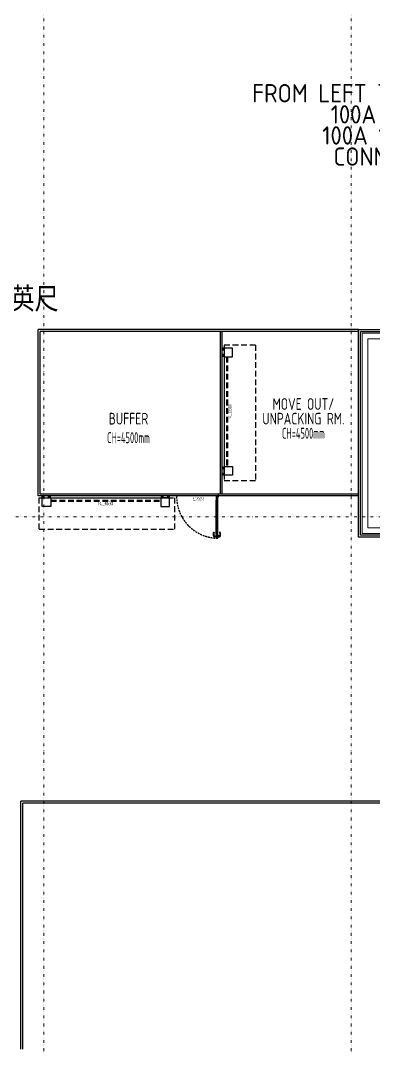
# Model space of a CAD drawing. Extents: x -32000 to 377127, y -29000 to 131250.
# Drawn here: x 226167 to 235807, y 30520 to 58575 of the extents above; entities that cross this region are included whole.
import ezdxf
from ezdxf.enums import TextEntityAlignment as Align

# ---------------------------------------------------------------- set-up
doc = ezdxf.new("R2010")
doc.units = 0
doc.header["$LTSCALE"] = 250
for name, pattern in [('H12PL3$0$JJP_三點線', [0.9, 0.3, -0.15, 0, -0.15, 0, -0.15, 0, -0.15]), ('XFDP30$0$HIDDEN', [0.3, 0.2, -0.1]), ('XFDP30$0$HIDDEN2', [0.1875, 0.125, -0.0625])]:
    doc.linetypes.add(name, pattern=pattern)
for name, color, linetype in [('H12PL3$0$A-OBJE-2D', 252, 'Continuous'), ('H12PL3$0$A-WALL-IN', 252, 'Continuous'), ('H12PL3$0$A-ZONE', 252, 'Continuous'), ('H12PL3$0$S-GRID', 252, 'Continuous'), ('XFDP30$0$A-CR-TT2', 1, 'Continuous'), ('XFDP30$0$A-CR-TXT', 2, 'Continuous'), ('XFDP30$0$A-Door (50K)', 2, 'Continuous'), ('XFDP30$0$A-Door-Col', 9, 'Continuous'), ('XFDP30$0$A-W-P1S (50K)', 2, 'Continuous'), ('XFDP30$0$A-W-P2D (50K)', 2, 'Continuous'), ('XFDP30$0$A-W-P2D (8K於 50K時拆除)', 2, 'Continuous'), ('XFM2P30-200k$0$$0$M-PIPE-TEXT', 3, 'Continuous'), ('XFM2P30-200k$0$$0$M-PIPE-TEXT-ARROR', 91, 'Continuous'), ('XFM2P30-200k$0$M-PIPE-CHWR13', 94, 'Continuous'), ('XFM2P30-200k$0$M-PIPE-CHWS5', 144, 'Continuous')]:
    doc.layers.add(name, color=color, linetype=linetype)
doc.styles.add('H12PL3$0$Standard', font='', dxfattribs={"width": 0.8})
doc.styles.add('XFDP30$0$AA-TXT', font='isocp.shx', dxfattribs={"width": 0.8, "bigfont": 'china.shx'})
doc.styles.add('XFM2P30-200k$0$$0$aa-txt', font='isocp.shx', dxfattribs={"bigfont": 'chineset.shx'})
doc.styles.get('H12PL3$0$Standard').set_extended_font_data('Microsoft JhengHei')

# ---------------------------------------------------------------- blocks, each defined once
blk = doc.blocks.new('XFDP30$0$GAD2205')
blk.add_lwpolyline([(0, 1), (0, 1), (-18, 1, -0.414214), (-18, 2), (-18, 3, -0.414214), (-18, 3), (-14, 3, 0.414214), (-13, 4), (-13, 4, 0.414214), (-14, 4), (-18, 4, -0.414214), (-18, 5), (-18, 12, -0.414214), (-18, 12), (-18, 12, 0.414214), (-18, 12), (-18, 14, 0.72636), (-19, 14), (-19, 13, 0.158507), (-19, 13), (-19, 0, 0.414214), (-19, 0), (19, 0, 0.414214), (19, 0), (19, 13, 0.158507), (19, 13), (19, 14, 0.72636), (18, 14), (18, 12, 0.414214), (18, 12, -0.414214), (18, 12), (18, 5, -0.414214), (18, 4), (14, 4, 0.414214), (13, 4), (13, 4, 0.414214), (14, 3), (18, 3, -0.414214), (18, 3), (18, 2, -0.414214), (18, 1), (0, 1)], format="xyb", close=True)
blk = doc.blocks.new('XFDP30$0$Door-S120')
for p, q in [((8.8, 110.4), (8.8, 115.3)), ((8.8, 115.3), (9.6, 115.3)), ((9.6, 115.3), (9.6, 110.4)), ((9.6, 114), (13.6, 114)), ((13.6, 114), (15, 113.9)), ((9.6, 110.4), (8.8, 110.4)), ((13.5, 111.8), (9.6, 111.8))]:
    blk.add_line(p, q)
blk.add_lwpolyline([(4, 114), (0, 114), (-1.4, 113.9, 0.327495), (-2.2, 113.2, 0.089847), (-2.4, 102.5, 1.144881), (-0.5, 102.9, -0.137079), (-0.5, 111.3, -0.349357), (0, 111.8), (4, 111.8)], format="xyb")
blk.add_lwpolyline([(4.8, 110.4), (4.8, 115.3), (4, 115.3), (4, 110.4)], close=True)
at = {"ltscale": 5}
for points in [[(8.8, 107.8), (8.8, 117.9), (4.8, 117.9), (4.8, 107.8)], [(5, 107.5), (5, 14.8), (5, 14.8), (5, 107.5)], [(8.6, 14.8), (8.5, 14.8), (8.5, 107.5), (8.6, 107.5)], [(8.8, 4.3), (8.8, 14.4), (4.8, 14.4), (4.8, 4.3)]]:
    blk.add_lwpolyline(points, close=True, dxfattribs=at)
blk.add_lwpolyline([(4.8, 107.9), (4.8, 106.7, 0.158507), (4.9, 106.7), (4.9, 106.5, 0.72636), (5, 106.6), (5, 106.7, 0.414214), (5, 106.7, -0.414214), (4.9, 106.8), (4.9, 107.5, -0.414214), (5, 107.5), (5.4, 107.5, 0.414214), (5.4, 107.5), (5.4, 107.6, 0.414214), (5.4, 107.6), (5, 107.6, -0.414214), (4.9, 107.6), (4.9, 107.8, -0.414214), (5, 107.8), (6.8, 107.8), (6.8, 107.8), (6.8, 107.8), (8.6, 107.8, -0.414214), (8.6, 107.8), (8.6, 107.6, -0.414214), (8.6, 107.6), (8.2, 107.6, 0.414214), (8.1, 107.6), (8.1, 107.5, 0.414214), (8.2, 107.5), (8.6, 107.5, -0.414214), (8.6, 107.5), (8.6, 106.8, -0.414214), (8.6, 106.7), (8.6, 106.7, 0.414214), (8.6, 106.7), (8.6, 106.6, 0.72636), (8.6, 106.5), (8.7, 106.7, 0.158507), (8.7, 106.7), (8.7, 107.9, 0.414214), (8.7, 107.9), (4.9, 107.9, 0.414214)], format="xyb", close=True, dxfattribs=at)
at = {"ltscale": 500}
for points in [[(3.2, -0.6), (3.2, 3.9), (3, 3.9), (3, -0.6)], [(8.5, 4.8), (4, 4.8), (4, 4.6), (8.5, 4.6)]]:
    blk.add_lwpolyline(points, close=True, dxfattribs=at)
at = {"linetype": 'XFDP30$0$HIDDEN', "ltscale": 0.1}
blk.add_arc((3.4, 4.4), 113.6, 0, 86.7594, dxfattribs=at)
at = {"extrusion": (0, 0, -1)}
for centre, major_axis, start_param, end_param in [((14.9, 113), (-0.624, 0.624), 0.866962, 2.13291), ((-13.8, 107.3), (21.3, 21.3), 0.585307, 0.943734), ((13.5, 111.2), (-0.417, 0.417), 0.901482, 2.245889), ((15, 102.6), (0.707, 0.707), 0.872811, 4.284184), ((-0.8, 107.1), (10.9, 10.9), 0.51383, 1.058752)]:
    blk.add_ellipse(centre, major_axis=major_axis, ratio=1, start_param=start_param, end_param=end_param, dxfattribs=at)
at = {"ltscale": 500, "extrusion": (0, 0, -1)}
blk.add_ellipse((3.4, 4.4), major_axis=(-0.495, 0.495), ratio=1, start_param=5.497787, end_param=11.780972, dxfattribs=at)
at = {"ltscale": 5, "xscale": 0.1000000000058208, "yscale": 0.1000000000058208, "zscale": 0.1000000000058208}
blk.add_blockref('XFDP30$0$GAD2205', (6.8, 14.3), dxfattribs=at)
at = {"color": 9, "style": 'XFDP30$0$AA-TXT', "width": 0.45}
blk.add_attdef('120X240', text='', height=10, dxfattribs=at).set_placement((57.5, 10), align=Align.MIDDLE_CENTER)
blk = doc.blocks.new('XFDP30$0$High-speed Turbo_300x000')
at = {"layer": 'XFDP30$0$A-Door-Col'}
h = blk.add_hatch(dxfattribs=at)
h.set_pattern_fill('ANSI33', color=256, scale=0.5, style=0)
h.set_pattern_definition([(45, (-7.8503, 41.1287), (-2.24506, 2.24506), []), (45, (-5.6053, 41.1287), (-2.24506, 2.24506), [1.5875, -0.79375])])
h.paths.add_polyline_path([(-24, 5), (-19, 5), (-19, 0), (-24, 0)])
h = blk.add_hatch(dxfattribs=at)
h.set_pattern_fill('ANSI33', color=256, scale=0.5, style=0)
h.set_pattern_definition([(45, (9.6497, 41.1277), (-2.24506, 2.24506), []), (45, (11.8947, 41.1277), (-2.24506, 2.24506), [1.5875, -0.79375])])
h.paths.add_polyline_path([(-6.5, 5), (-1.5, 5), (-1.5, 0), (-6.5, 0)])
h = blk.add_hatch(dxfattribs=at)
h.set_pattern_fill('ANSI33', color=256, scale=0.5, style=0)
h.set_pattern_definition([(135, (290.3503, 41.1277), (2.24506, 2.24506), []), (135, (288.1053, 41.1277), (2.24506, 2.24506), [1.5875, -0.79375])])
h.paths.add_polyline_path([(306.5, 5), (301.5, 5), (301.5, 0), (306.5, 0)])
h = blk.add_hatch(dxfattribs=at)
h.set_pattern_fill('ANSI33', color=256, scale=0.5, style=0)
h.set_pattern_definition([(135, (307.8503, 41.1287), (2.24506, 2.24506), []), (135, (305.6053, 41.1287), (2.24506, 2.24506), [1.5875, -0.79375])])
h.paths.add_polyline_path([(324, 5), (319, 5), (319, 0), (324, 0)])
at = {"color": 1, "linetype": 'XFDP30$0$HIDDEN2', "ltscale": 0.5}
for p, q in [((-38, 0), (-38, -86)), ((332, 0), (-38, 0)), ((332, -86), (332, 0)), ((332, -86), (-38, -86))]:
    blk.add_line(p, q, dxfattribs=at)
at = {"linetype": 'XFDP30$0$HIDDEN2', "ltscale": 0.5}
for p, q in [((300, -6.5), (0, -6.5)), ((300, -9.5), (0, -9.5))]:
    blk.add_line(p, q, dxfattribs=at)
at = {"linetype": 'Continuous'}
for points in [[(0, 0), (0, -23.5), (-24, -23.5), (-24, 0)], [(300, 0), (300, -23.5), (324, -23.5), (324, 0)]]:
    blk.add_lwpolyline(points, close=True, dxfattribs=at)
at = {"layer": 'XFDP30$0$A-Door-Col', "linetype": 'XFDP30$0$HIDDEN2', "ltscale": 0.5}
blk.add_lwpolyline([(-24, 5), (324, 5), (324, 0), (-24, 0)], close=True, dxfattribs=at)
at = {"layer": 'XFDP30$0$A-Door-Col'}
for points in [[(-24, 5), (-19, 5), (-19, 0), (-24, 0)], [(-6.5, 5), (-1.5, 5), (-1.5, 0), (-6.5, 0)], [(306.5, 5), (301.5, 5), (301.5, 0), (306.5, 0)], [(324, 5), (319, 5), (319, 0), (324, 0)]]:
    blk.add_lwpolyline(points, close=True, dxfattribs=at)
at = {"color": 9, "style": 'XFDP30$0$AA-TXT', "width": 0.45}
blk.add_attdef('300X000', text='', height=10, dxfattribs=at).set_placement((150, -16.5), align=Align.MIDDLE)
blk = doc.blocks.new('XFDP30')
at = {"layer": 'XFDP30$0$A-W-P1S (50K)'}
for p, q in [((235400, 44450), (235400, 50125)), ((235400, 50125), (243051, 50125)), ((235450, 44500), (235450, 50075)), ((235450, 50075), (243101, 50075)), ((239840, 44450), (235400, 44450)), ((239890, 44500), (235450, 44500))]:
    blk.add_line(p, q, dxfattribs=at)
at = {"layer": 'XFDP30$0$A-W-P2D (50K)'}
for p, q in [((226650, 45575), (226650, 50125)), ((235400, 50125), (226650, 50125)), ((226700, 45625), (226700, 50075)), ((235400, 50075), (226700, 50075)), ((231625, 45625), (231625, 50075)), ((231675, 45625), (231675, 50075)), ((235400, 45575), (226650, 45575)), ((235400, 45625), (226700, 45625))]:
    blk.add_line(p, q, dxfattribs=at)
at = {"layer": 'XFDP30$0$A-W-P2D (8K於 50K時拆除)'}
for p, q in [((239840, 37225), (226175, 37225)), ((226175, 30450), (226175, 37225)), ((239840, 37175), (226225, 37175)), ((226225, 30450), (226225, 37175))]:
    blk.add_line(p, q, dxfattribs=at)
at = {"layer": 'XFDP30$0$A-Door (50K)', "xscale": 10, "yscale": 10, "zscale": 10, "rotation": 90}
blk.add_blockref('XFDP30$0$High-speed Turbo_300x000', (231725, 46380), dxfattribs=at).add_auto_attribs({'300X000': 'FAU_300x300'})
at = {"layer": 'XFDP30$0$A-Door (50K)'}
ref = blk.add_blockref('XFDP30$0$High-speed Turbo_300x000', (229995, 45525), dxfattribs=dict(at, xscale=-10, yscale=10, zscale=10))
ref.add_attrib('300X000', 'FAU_300x300', dxfattribs={"layer": '0', "color": 9, "height": 100, "rotation": 180, "style": 'XFDP30$0$AA-TXT', "text_generation_flag": 6, "width": 0.45}).set_placement((228495, 45360), align=Align.MIDDLE)
ref = blk.add_blockref('XFDP30$0$Door-S120', (231600, 45600, 0), dxfattribs=dict(at, xscale=10, yscale=10, zscale=10, rotation=180))
ref.add_attrib('120X240', 'S_120x240', dxfattribs={"layer": '0', "color": 9, "height": 100, "rotation": 180, "style": 'XFDP30$0$AA-TXT', "text_generation_flag": 6, "width": 0.45}).set_placement((231025, 45500, 0), align=Align.MIDDLE_CENTER)
at = {"layer": 'XFDP30$0$A-CR-TT2', "style": 'XFDP30$0$AA-TXT', "width": 0.6}
for p in [(233893, 47288), (229115, 47168)]:
    blk.add_text('CH=4500mm', height=300, dxfattribs=at).set_placement(p, align=Align.MIDDLE)
at = {"layer": 'XFDP30$0$A-CR-TXT', "style": 'XFDP30$0$AA-TXT', "width": 0.8}
for s, p in [('MOVE OUT/', (233893, 48088)), ('UNPACKING RM.', (233893, 47688))]:
    blk.add_text(s, height=320, dxfattribs=at).set_placement(p, align=Align.MIDDLE_CENTER)
blk.add_text('BUFFER', height=320, dxfattribs=at).set_placement((229115, 47688), align=Align.MIDDLE)
blk = doc.blocks.new('H12PL3')
at = {"layer": 'H12PL3$0$A-OBJE-2D', "lineweight": 0}
blk.add_line((235650, 48975), (235650, 45975), dxfattribs=at)
at = {"layer": 'H12PL3$0$A-WALL-IN', "lineweight": 0, "flags": 128}
for points in [[(235500, 50025), (235500, 49875)], [(243150, 50025), (235500, 50025)], [(235500, 49875), (235500, 44700)], [(235650, 44700), (235650, 49875)], [(235650, 49875), (243150, 49875)], [(235500, 44550), (235500, 44700)], [(240015, 44700), (235650, 44700)], [(235500, 44550), (239940, 44550)]]:
    blk.add_lwpolyline(points, dxfattribs=at)
at = {"layer": 'H12PL3$0$S-GRID', "linetype": 'H12PL3$0$JJP_三點線', "lineweight": 0}
for p, q in [((226800, 128250), (226800, -28000)), ((235200, 128250), (235200, -28000)), ((-29000, 45000), (289600, 45000))]:
    blk.add_line(p, q, dxfattribs=at)
blk.add_blockref('XFDP30', (0, 0))
at = {"layer": 'H12PL3$0$A-ZONE', "lineweight": 0, "insert": (224394.5, 51276.92), "char_height": 600, "attachment_point": 2, "style": 'H12PL3$0$Standard'}
blk.add_mtext('\\A1;\\pt0,1320;62,257.68{\\H0.66x;\\S^  ;} 平方英尺{\\H0.66x;\\S^  ;}', dxfattribs=at)
blk = doc.blocks.new('XFM2P30-200k')
at = {"layer": 'XFM2P30-200k$0$$0$M-PIPE-TEXT-ARROR'}
for p, q in [((239753, 56713, 0), (238867, 56713, 0)), ((243873, 52000, 0), (239753, 56713, 0))]:
    blk.add_line(p, q, dxfattribs=at)
at = {"layer": 'XFM2P30-200k$0$M-PIPE-CHWR13', "const_width": 100, "elevation": 0}
blk.add_lwpolyline([(243873, 51450), (245484, 51450), (245484, 48356)], dxfattribs=at)
at = {"layer": 'XFM2P30-200k$0$M-PIPE-CHWS5', "const_width": 100, "elevation": 0}
blk.add_lwpolyline([(243818, 52063), (245904, 52063), (245904, 48372)], dxfattribs=at)
at = {"layer": 'XFM2P30-200k$0$$0$M-PIPE-TEXT', "style": 'XFM2P30-200k$0$$0$aa-txt'}
for s, p in [('FROM LEFT TO RIGHT', (232496, 56587, 0)), ('100A 5%%DC CHS', (234639, 56009, 0)), ('100A 13%%DC CHR', (234409, 55432, 0)), ('CONNECT 50k', (234716, 54855, 0))]:
    blk.add_text(s, height=500, dxfattribs=at).set_placement(p, align=Align.MIDDLE_LEFT)

msp = doc.modelspace()

# ---------------------------------------------------------------- block references
for name in ['H12PL3', 'XFM2P30-200k']:
    msp.add_blockref(name, (0, 0))

doc.saveas('drawing.dxf')
